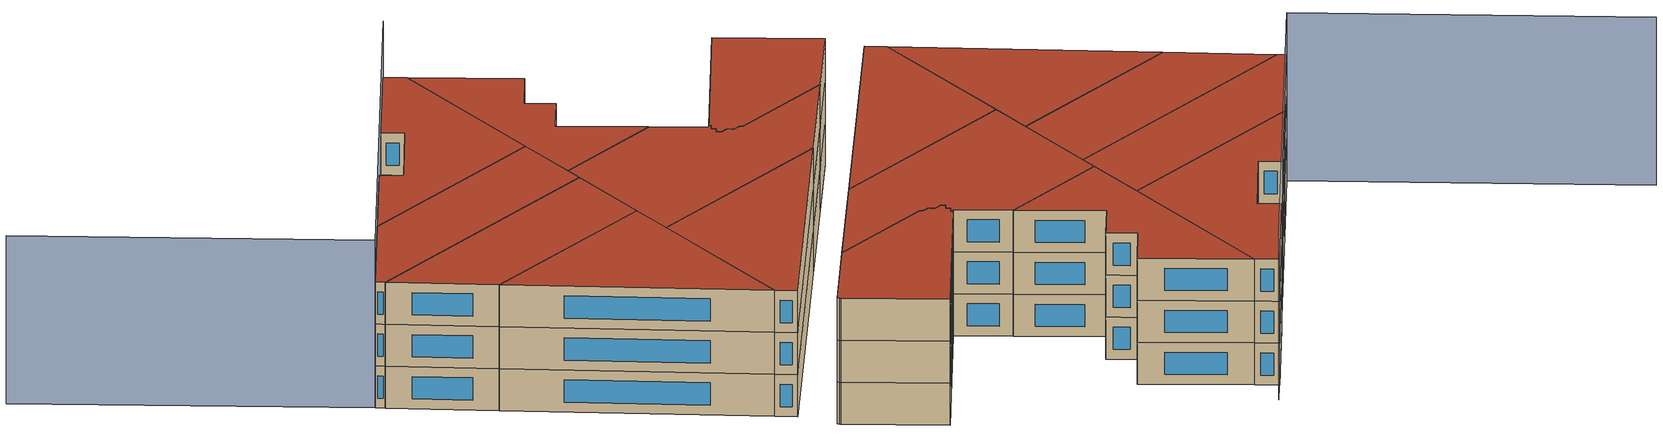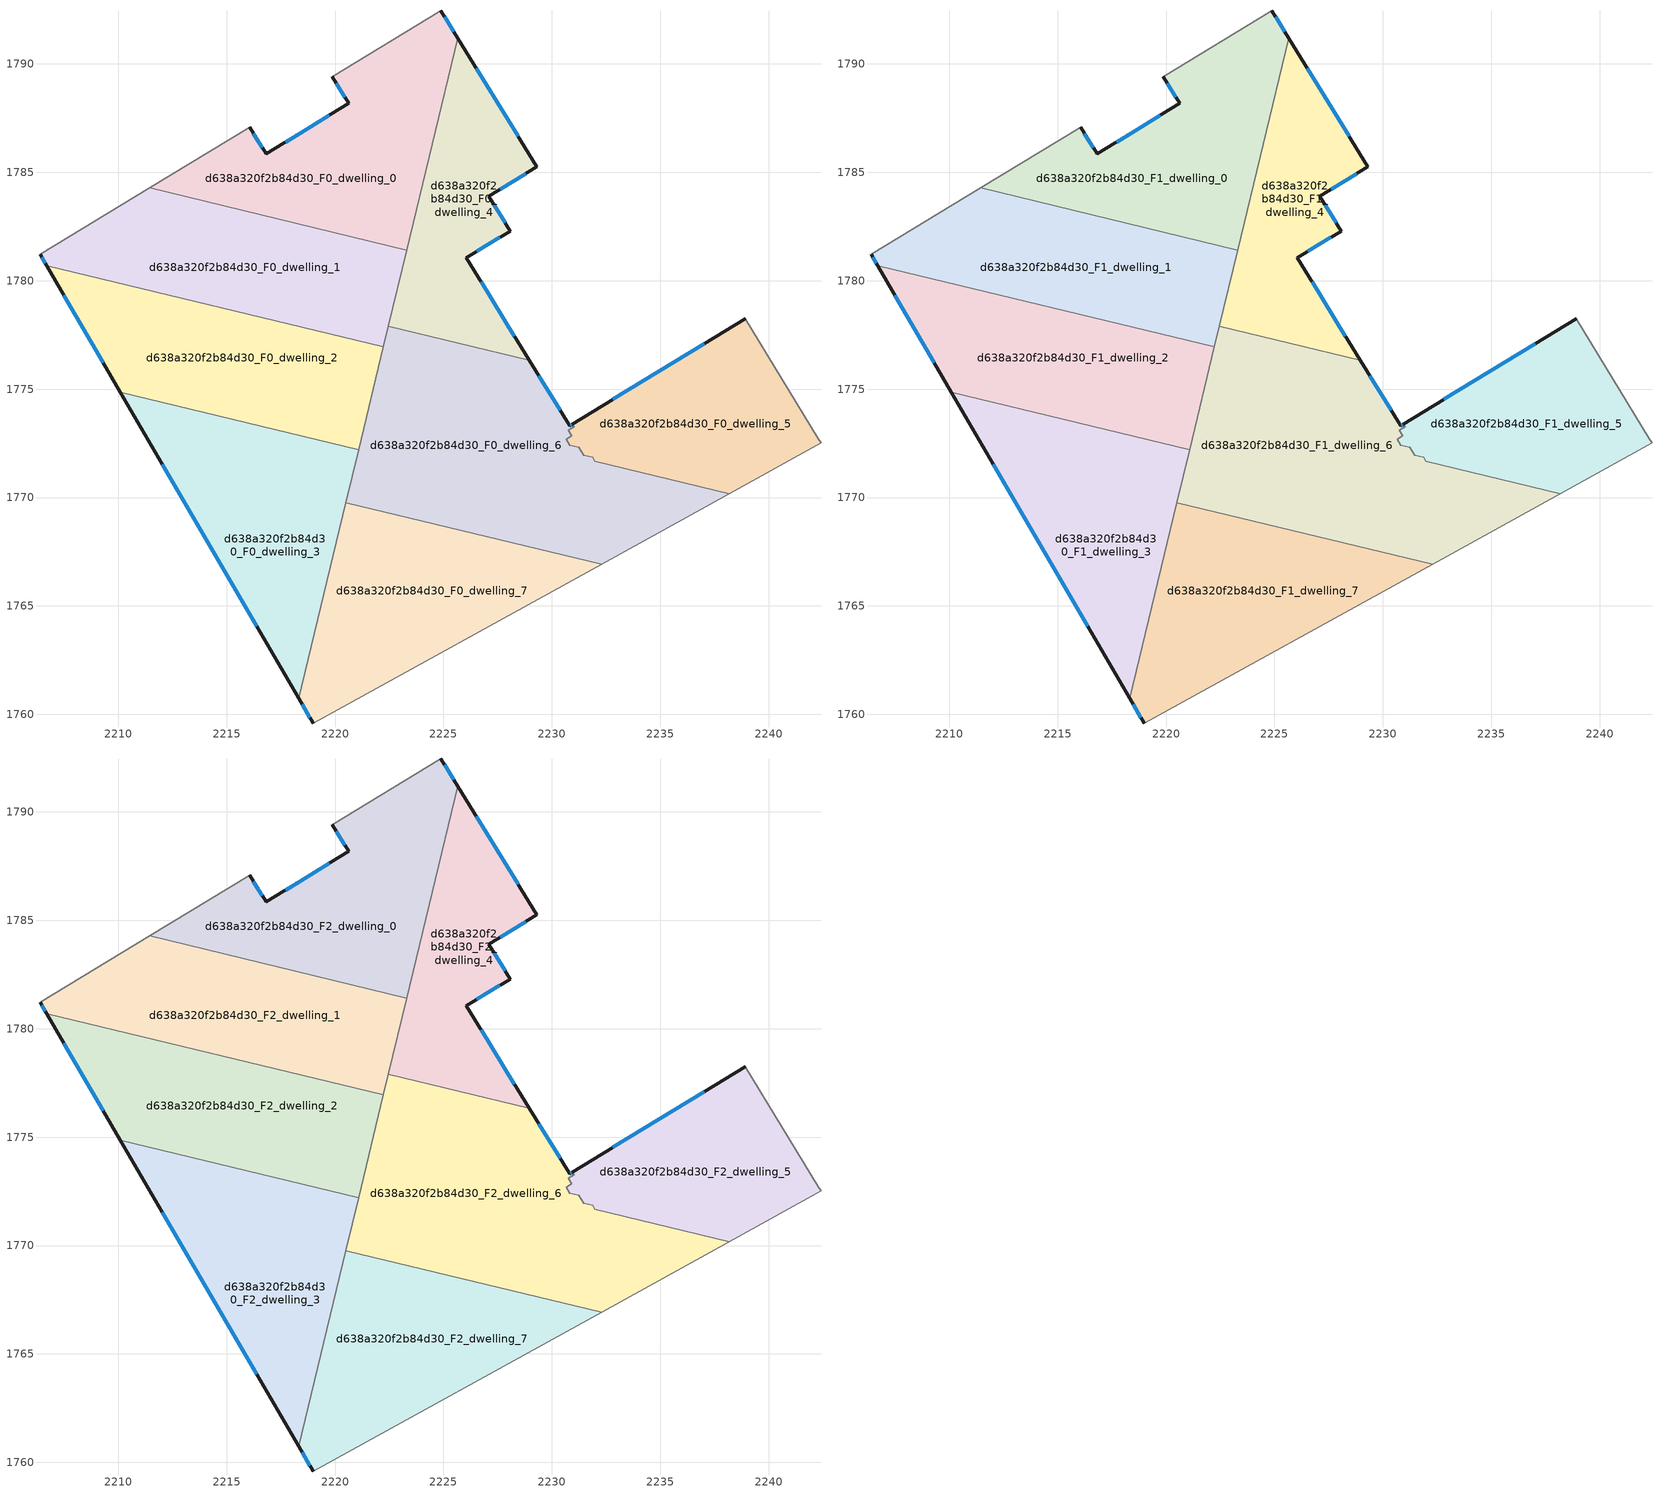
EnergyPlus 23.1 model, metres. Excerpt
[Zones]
d638a320f2b84d30_F0_dwelling_0
 floor ground (EU_floor_Construction): 2224.88,1792.47 2225.66,1791.2 2223.3,1781.42 2211.44,1784.28 2216.06,1787.08 2216.82,1785.85 2220.63,1788.18 2219.87,1789.41 z0
 wall outside (EU_wall_Construction): 2225.66,1791.2 2224.88,1792.47 / 2219.87,1789.41 2220.63,1788.18 2216.82,1785.85 2216.06,1787.08 z0:3
 wall adiabatic (EU_wall_Construction): 2224.88,1792.47 2219.87,1789.41 / 2216.06,1787.08 2211.44,1784.28 z0:3
 wall to d638a320f2b84d30_F0_dwelling_1 (EU_wall_Construction): 2211.44,1784.28 2223.3,1781.42 z0:3
 wall to d638a320f2b84d30_F0_dwelling_4 (EU_wall_Construction): 2223.3,1781.42 2225.66,1791.2 z0:3
 window (EU_Window_Construction): 2225.48,1791.5 2225.07,1792.17 / 2216.64,1786.14 2216.23,1786.79 / 2219.74,1787.63 2217.71,1786.4 / 2220.05,1789.12 2220.46,1788.47 z0.7:2.3
d638a320f2b84d30_F0_dwelling_1
 floor ground (EU_floor_Construction): 2223.3,1781.42 2222.23,1776.95 2206.69,1780.7 2206.39,1781.22 2211.44,1784.28 z0
 wall outside (EU_wall_Construction): 2206.39,1781.22 2206.69,1780.7 z0:3
 wall adiabatic (EU_wall_Construction): 2211.44,1784.28 2206.39,1781.22 z0:3
 wall to d638a320f2b84d30_F0_dwelling_2 (EU_wall_Construction): 2206.69,1780.7 2222.23,1776.95 z0:3
 wall to d638a320f2b84d30_F0_dwelling_6 (EU_wall_Construction): 2222.23,1776.95 2222.46,1777.91 z0:3
 wall to d638a320f2b84d30_F0_dwelling_4 (EU_wall_Construction): 2222.46,1777.91 2223.3,1781.42 z0:3
 window (EU_Window_Construction): 2206.46,1781.09 2206.62,1780.82 z0.7:2.3
d638a320f2b84d30_F0_dwelling_2
 floor ground (EU_floor_Construction): 2222.23,1776.95 2221.08,1772.2 2210.09,1774.85 2206.69,1780.7 z0
 wall outside (EU_wall_Construction): 2206.69,1780.7 2210.09,1774.85 z0:3
 wall to d638a320f2b84d30_F0_dwelling_3 (EU_wall_Construction): 2210.09,1774.85 2221.08,1772.2 z0:3
 wall to d638a320f2b84d30_F0_dwelling_6 (EU_wall_Construction): 2221.08,1772.2 2222.23,1776.95 z0:3
 window (EU_Window_Construction): 2207.49,1779.32 2209.3,1776.23 z0.7:2.3
d638a320f2b84d30_F0_dwelling_3
 floor ground (EU_floor_Construction): 2221.08,1772.2 2218.32,1760.75 2210.09,1774.85 z0
 wall outside (EU_wall_Construction): 2210.09,1774.85 2218.32,1760.75 z0:3
 wall to d638a320f2b84d30_F0_dwelling_7 (EU_wall_Construction): 2218.32,1760.75 2220.49,1769.77 z0:3
 wall to d638a320f2b84d30_F0_dwelling_6 (EU_wall_Construction): 2220.49,1769.77 2221.08,1772.2 z0:3
 window (EU_Window_Construction): 2212.03,1771.54 2216.39,1764.06 z0.7:2.3
d638a320f2b84d30_F0_dwelling_4
 floor ground (EU_floor_Construction): 2225.66,1791.2 2229.31,1785.26 2227.08,1783.91 2228.08,1782.29 2226.06,1781.06 2228.96,1776.34 2222.46,1777.91 z0
 wall outside (EU_wall_Construction): 2228.96,1776.34 2226.06,1781.06 2228.08,1782.29 2227.08,1783.91 2229.31,1785.26 2225.66,1791.2 z0:3
 wall to d638a320f2b84d30_F0_dwelling_6 (EU_wall_Construction): 2222.46,1777.91 2228.96,1776.34 z0:3
 window (EU_Window_Construction): 2228.28,1777.45 2226.74,1779.95 / 2228.45,1786.66 2226.52,1789.81 / 2227.61,1784.22 2228.79,1784.95 / 2227.84,1782.67 2227.32,1783.53 / 2226.53,1781.35 2227.6,1782 z0.7:2.3
d638a320f2b84d30_F0_dwelling_5
 floor ground (EU_floor_Construction): 2238.91,1778.24 2242.29,1772.71 2242.34,1772.65 2242.41,1772.52 2238.19,1770.18 2231.99,1771.68 2231.88,1771.86 2231.47,1771.96 2231.24,1772.32 2230.83,1772.42 2230.67,1772.69 2230.92,1772.84 2230.77,1773.1 2231.02,1773.26 2230.94,1773.38 z0
 wall outside (EU_wall_Construction): 2238.91,1778.24 2230.94,1773.38 z0:3
 wall adiabatic (EU_wall_Construction): 2238.19,1770.18 2242.41,1772.52 2242.34,1772.65 2242.29,1772.71 2238.91,1778.24 z0:3
 wall to d638a320f2b84d30_F0_dwelling_6 (EU_wall_Construction): 2230.94,1773.38 2231.02,1773.26 2230.77,1773.1 2230.92,1772.84 2230.67,1772.69 2230.83,1772.42 2231.24,1772.32 2231.46,1771.96 2231.88,1771.86 2231.99,1771.68 2238.19,1770.18 z0:3
 window (EU_Window_Construction): 2237.04,1777.1 2232.81,1774.53 z0.7:2.3
d638a320f2b84d30_F0_dwelling_6
 floor ground (EU_floor_Construction): 2238.19,1770.18 2232.29,1766.92 2220.49,1769.77 2222.46,1777.91 2228.96,1776.34 2230.82,1773.31 2230.94,1773.38 2231.02,1773.26 2230.77,1773.1 2230.92,1772.84 2230.67,1772.69 2230.83,1772.42 2231.24,1772.32 2231.47,1771.96 2231.88,1771.86 2231.99,1771.68 z0
 wall outside (EU_wall_Construction): 2230.94,1773.38 2230.82,1773.31 2228.96,1776.34 z0:3
 wall adiabatic (EU_wall_Construction): 2232.29,1766.92 2238.19,1770.18 z0:3
 wall to d638a320f2b84d30_F0_dwelling_7 (EU_wall_Construction): 2220.49,1769.77 2232.29,1766.92 z0:3
 window (EU_Window_Construction): 2230.38,1774.02 2229.39,1775.63 / 2230.91,1773.37 2230.85,1773.32 z0.7:2.3
d638a320f2b84d30_F0_dwelling_7
 floor ground (EU_floor_Construction): 2232.29,1766.92 2219,1759.58 2218.32,1760.75 2220.49,1769.77 z0
 wall outside (EU_wall_Construction): 2218.32,1760.75 2219,1759.58 z0:3
 wall adiabatic (EU_wall_Construction): 2219,1759.58 2232.29,1766.92 z0:3
 window (EU_Window_Construction): 2218.48,1760.47 2218.84,1759.85 z0.7:2.3
d638a320f2b84d30_F1_dwelling_0
 floor to d638a320f2b84d30_F0_dwelling_0 (EU_floor_Construction): 2224.88,1792.47 2225.66,1791.2 2223.3,1781.42 2211.44,1784.28 2216.06,1787.08 2216.82,1785.85 2220.63,1788.18 2219.87,1789.41 z3
 wall outside (EU_wall_Construction): 2225.66,1791.2 2224.88,1792.47 / 2219.87,1789.41 2220.63,1788.18 2216.82,1785.85 2216.06,1787.08 z3:6
 wall adiabatic (EU_wall_Construction): 2224.88,1792.47 2219.87,1789.41 / 2216.06,1787.08 2211.44,1784.28 z3:6
 wall to d638a320f2b84d30_F1_dwelling_1 (EU_wall_Construction): 2211.44,1784.28 2223.3,1781.42 z3:6
 wall to d638a320f2b84d30_F1_dwelling_4 (EU_wall_Construction): 2223.3,1781.42 2225.66,1791.2 z3:6
 window (EU_Window_Construction): 2225.48,1791.5 2225.07,1792.17 / 2216.64,1786.14 2216.23,1786.79 / 2219.74,1787.63 2217.71,1786.4 / 2220.05,1789.12 2220.46,1788.47 z3.7:5.3
d638a320f2b84d30_F1_dwelling_1
 floor to d638a320f2b84d30_F0_dwelling_1 (EU_floor_Construction): 2223.3,1781.42 2222.23,1776.95 2206.69,1780.7 2206.39,1781.22 2211.44,1784.28 z3
 wall outside (EU_wall_Construction): 2206.39,1781.22 2206.69,1780.7 z3:6
 wall adiabatic (EU_wall_Construction): 2211.44,1784.28 2206.39,1781.22 z3:6
 wall to d638a320f2b84d30_F1_dwelling_2 (EU_wall_Construction): 2206.69,1780.7 2222.23,1776.95 z3:6
 wall to d638a320f2b84d30_F1_dwelling_6 (EU_wall_Construction): 2222.23,1776.95 2222.46,1777.91 z3:6
 wall to d638a320f2b84d30_F1_dwelling_4 (EU_wall_Construction): 2222.46,1777.91 2223.3,1781.42 z3:6
 window (EU_Window_Construction): 2206.46,1781.09 2206.62,1780.82 z3.7:5.3
d638a320f2b84d30_F1_dwelling_2
 floor to d638a320f2b84d30_F0_dwelling_2 (EU_floor_Construction): 2222.23,1776.95 2221.08,1772.2 2210.09,1774.85 2206.69,1780.7 z3
 wall outside (EU_wall_Construction): 2206.69,1780.7 2210.09,1774.85 z3:6
 wall to d638a320f2b84d30_F1_dwelling_3 (EU_wall_Construction): 2210.09,1774.85 2221.08,1772.2 z3:6
 wall to d638a320f2b84d30_F1_dwelling_6 (EU_wall_Construction): 2221.08,1772.2 2222.23,1776.95 z3:6
 window (EU_Window_Construction): 2207.49,1779.32 2209.3,1776.23 z3.7:5.3
d638a320f2b84d30_F1_dwelling_3
 floor to d638a320f2b84d30_F0_dwelling_3 (EU_floor_Construction): 2221.08,1772.2 2218.32,1760.75 2210.09,1774.85 z3
 wall outside (EU_wall_Construction): 2210.09,1774.85 2218.32,1760.75 z3:6
 wall to d638a320f2b84d30_F1_dwelling_7 (EU_wall_Construction): 2218.32,1760.75 2220.49,1769.77 z3:6
 wall to d638a320f2b84d30_F1_dwelling_6 (EU_wall_Construction): 2220.49,1769.77 2221.08,1772.2 z3:6
 window (EU_Window_Construction): 2212.03,1771.54 2216.39,1764.06 z3.7:5.3
d638a320f2b84d30_F1_dwelling_4
 floor to d638a320f2b84d30_F0_dwelling_4 (EU_floor_Construction): 2225.66,1791.2 2229.31,1785.26 2227.08,1783.91 2228.08,1782.29 2226.06,1781.06 2228.96,1776.34 2222.46,1777.91 z3
 wall outside (EU_wall_Construction): 2228.96,1776.34 2226.06,1781.06 2228.08,1782.29 2227.08,1783.91 2229.31,1785.26 2225.66,1791.2 z3:6
 wall to d638a320f2b84d30_F1_dwelling_6 (EU_wall_Construction): 2222.46,1777.91 2228.96,1776.34 z3:6
 window (EU_Window_Construction): 2228.28,1777.45 2226.74,1779.95 / 2228.45,1786.66 2226.52,1789.81 / 2227.61,1784.22 2228.79,1784.95 / 2227.84,1782.67 2227.32,1783.53 / 2226.53,1781.35 2227.6,1782 z3.7:5.3
d638a320f2b84d30_F1_dwelling_5
 floor to d638a320f2b84d30_F0_dwelling_5 (EU_floor_Construction): 2238.91,1778.24 2242.29,1772.71 2242.34,1772.65 2242.41,1772.52 2238.19,1770.18 2231.99,1771.68 2231.88,1771.86 2231.46,1771.96 2231.24,1772.32 2230.83,1772.42 2230.67,1772.69 2230.92,1772.84 2230.77,1773.1 2231.02,1773.26 2230.94,1773.38 z3
 wall outside (EU_wall_Construction): 2238.91,1778.24 2230.94,1773.38 z3:6
 wall adiabatic (EU_wall_Construction): 2238.19,1770.18 2242.41,1772.52 2242.34,1772.65 2242.29,1772.71 2238.91,1778.24 z3:6
 wall to d638a320f2b84d30_F1_dwelling_6 (EU_wall_Construction): 2230.94,1773.38 2231.02,1773.26 2230.77,1773.1 2230.92,1772.84 2230.67,1772.69 2230.83,1772.42 2231.24,1772.32 2231.46,1771.96 2231.88,1771.86 2231.99,1771.68 2238.19,1770.18 z3:6
 window (EU_Window_Construction): 2237.04,1777.1 2232.81,1774.53 z3.7:5.3
d638a320f2b84d30_F1_dwelling_6
 floor to d638a320f2b84d30_F0_dwelling_6 (EU_floor_Construction): 2238.19,1770.18 2232.29,1766.92 2220.49,1769.77 2222.46,1777.91 2228.96,1776.34 2230.81,1773.31 2230.94,1773.38 2231.02,1773.26 2230.77,1773.1 2230.92,1772.84 2230.67,1772.69 2230.83,1772.42 2231.24,1772.32 2231.46,1771.96 2231.88,1771.86 2231.99,1771.68 z3
 wall outside (EU_wall_Construction): 2230.94,1773.38 2230.82,1773.31 2228.96,1776.34 z3:6
 wall adiabatic (EU_wall_Construction): 2232.29,1766.92 2238.19,1770.18 z3:6
 wall to d638a320f2b84d30_F1_dwelling_7 (EU_wall_Construction): 2220.49,1769.77 2232.29,1766.92 z3:6
 window (EU_Window_Construction): 2230.38,1774.02 2229.39,1775.63 / 2230.91,1773.37 2230.85,1773.32 z3.7:5.3
d638a320f2b84d30_F1_dwelling_7
 floor to d638a320f2b84d30_F0_dwelling_7 (EU_floor_Construction): 2232.29,1766.92 2219,1759.58 2218.32,1760.75 2220.49,1769.77 z3
 wall outside (EU_wall_Construction): 2218.32,1760.75 2219,1759.58 z3:6
 wall adiabatic (EU_wall_Construction): 2219,1759.58 2232.29,1766.92 z3:6
 window (EU_Window_Construction): 2218.48,1760.47 2218.84,1759.85 z3.7:5.3
d638a320f2b84d30_F2_dwelling_0
 floor to d638a320f2b84d30_F1_dwelling_0 (EU_floor_Construction): 2224.88,1792.47 2225.66,1791.2 2223.3,1781.42 2211.44,1784.28 2216.06,1787.08 2216.82,1785.85 2220.63,1788.18 2219.87,1789.41 z6
 wall outside (EU_wall_Construction): 2225.66,1791.2 2224.88,1792.47 / 2219.87,1789.41 2220.63,1788.18 2216.82,1785.85 2216.06,1787.08 z6:9
 wall adiabatic (EU_wall_Construction): 2224.88,1792.47 2219.87,1789.41 / 2216.06,1787.08 2211.44,1784.28 z6:9
 wall to d638a320f2b84d30_F2_dwelling_1 (EU_wall_Construction): 2211.44,1784.28 2223.3,1781.42 z6:9
 wall to d638a320f2b84d30_F2_dwelling_4 (EU_wall_Construction): 2223.3,1781.42 2225.66,1791.2 z6:9
 window (EU_Window_Construction): 2225.48,1791.5 2225.07,1792.17 / 2216.64,1786.14 2216.23,1786.79 / 2219.74,1787.63 2217.71,1786.4 / 2220.05,1789.12 2220.46,1788.47 z6.7:8.3
 roof outside (EU_roof_Construction): 2223.3,1781.42 2225.66,1791.2 2224.88,1792.47 2219.87,1789.41 2220.63,1788.18 2216.82,1785.85 2216.06,1787.08 2211.44,1784.28 z9
d638a320f2b84d30_F2_dwelling_1
 floor to d638a320f2b84d30_F1_dwelling_1 (EU_floor_Construction): 2223.3,1781.42 2222.23,1776.95 2206.69,1780.7 2206.39,1781.22 2211.44,1784.28 z6
 wall outside (EU_wall_Construction): 2206.39,1781.22 2206.69,1780.7 z6:9
 wall adiabatic (EU_wall_Construction): 2211.44,1784.28 2206.39,1781.22 z6:9
 wall to d638a320f2b84d30_F2_dwelling_2 (EU_wall_Construction): 2206.69,1780.7 2222.23,1776.95 z6:9
 wall to d638a320f2b84d30_F2_dwelling_6 (EU_wall_Construction): 2222.23,1776.95 2222.46,1777.91 z6:9
 wall to d638a320f2b84d30_F2_dwelling_4 (EU_wall_Construction): 2222.46,1777.91 2223.3,1781.42 z6:9
 window (EU_Window_Construction): 2206.46,1781.09 2206.62,1780.82 z6.7:8.3
 roof outside (EU_roof_Construction): 2222.23,1776.95 2223.3,1781.42 2211.44,1784.28 2206.39,1781.22 2206.69,1780.7 z9
d638a320f2b84d30_F2_dwelling_2
 floor to d638a320f2b84d30_F1_dwelling_2 (EU_floor_Construction): 2222.23,1776.95 2221.08,1772.2 2210.09,1774.85 2206.69,1780.7 z6
 wall outside (EU_wall_Construction): 2206.69,1780.7 2210.09,1774.85 z6:9
 wall to d638a320f2b84d30_F2_dwelling_3 (EU_wall_Construction): 2210.09,1774.85 2221.08,1772.2 z6:9
 wall to d638a320f2b84d30_F2_dwelling_6 (EU_wall_Construction): 2221.08,1772.2 2222.23,1776.95 z6:9
 window (EU_Window_Construction): 2207.49,1779.32 2209.3,1776.23 z6.7:8.3
 roof outside (EU_roof_Construction): 2221.08,1772.2 2222.23,1776.95 2206.69,1780.7 2210.09,1774.85 z9
d638a320f2b84d30_F2_dwelling_3
 floor to d638a320f2b84d30_F1_dwelling_3 (EU_floor_Construction): 2221.08,1772.2 2218.32,1760.75 2210.09,1774.85 z6
 wall outside (EU_wall_Construction): 2210.09,1774.85 2218.32,1760.75 z6:9
 wall to d638a320f2b84d30_F2_dwelling_7 (EU_wall_Construction): 2218.32,1760.75 2220.49,1769.77 z6:9
 wall to d638a320f2b84d30_F2_dwelling_6 (EU_wall_Construction): 2220.49,1769.77 2221.08,1772.2 z6:9
 window (EU_Window_Construction): 2212.03,1771.54 2216.39,1764.06 z6.7:8.3
 roof outside (EU_roof_Construction): 2218.32,1760.75 2221.08,1772.2 2210.09,1774.85 z9
d638a320f2b84d30_F2_dwelling_4
 floor to d638a320f2b84d30_F1_dwelling_4 (EU_floor_Construction): 2225.66,1791.2 2229.31,1785.26 2227.08,1783.91 2228.08,1782.29 2226.06,1781.06 2228.96,1776.34 2222.46,1777.91 z6
 wall outside (EU_wall_Construction): 2228.96,1776.34 2226.06,1781.06 2228.08,1782.29 2227.08,1783.91 2229.31,1785.26 2225.66,1791.2 z6:9
 wall to d638a320f2b84d30_F2_dwelling_6 (EU_wall_Construction): 2222.46,1777.91 2228.96,1776.34 z6:9
 window (EU_Window_Construction): 2228.28,1777.45 2226.74,1779.95 / 2228.45,1786.66 2226.52,1789.81 / 2227.61,1784.22 2228.79,1784.95 / 2227.84,1782.67 2227.32,1783.53 / 2226.53,1781.35 2227.6,1782 z6.7:8.3
 roof outside (EU_roof_Construction): 2228.96,1776.34 2226.06,1781.06 2228.08,1782.29 2227.08,1783.91 2229.31,1785.26 2225.66,1791.2 2222.46,1777.91 z9
d638a320f2b84d30_F2_dwelling_5
 floor to d638a320f2b84d30_F1_dwelling_5 (EU_floor_Construction): 2238.91,1778.24 2242.29,1772.71 2242.34,1772.65 2242.41,1772.52 2238.19,1770.18 2231.99,1771.68 2231.88,1771.86 2231.46,1771.96 2231.24,1772.32 2230.83,1772.42 2230.67,1772.69 2230.92,1772.84 2230.77,1773.1 2231.02,1773.26 2230.94,1773.38 z6
 wall outside (EU_wall_Construction): 2238.91,1778.24 2230.94,1773.38 z6:9
 wall adiabatic (EU_wall_Construction): 2238.19,1770.18 2242.41,1772.52 2242.34,1772.65 2242.29,1772.71 2238.91,1778.24 z6:9
 wall to d638a320f2b84d30_F2_dwelling_6 (EU_wall_Construction): 2230.94,1773.38 2231.02,1773.26 2230.77,1773.1 2230.92,1772.84 2230.67,1772.69 2230.83,1772.42 2231.24,1772.32 2231.46,1771.96 2231.88,1771.86 2231.99,1771.68 2238.19,1770.18 z6:9
 window (EU_Window_Construction): 2237.04,1777.1 2232.81,1774.53 z6.7:8.3
 roof outside (EU_roof_Construction): 2242.41,1772.52 2242.34,1772.65 2242.29,1772.71 2238.91,1778.24 2230.94,1773.38 2231.02,1773.26 2230.77,1773.1 2230.92,1772.84 2230.67,1772.69 2230.83,1772.42 2231.24,1772.32 2231.47,1771.96 2231.88,1771.86 2231.99,1771.68 2238.19,1770.18 z9
d638a320f2b84d30_F2_dwelling_6
 floor to d638a320f2b84d30_F1_dwelling_6 (EU_floor_Construction): 2238.19,1770.18 2232.29,1766.92 2220.49,1769.77 2222.46,1777.91 2228.96,1776.34 2230.81,1773.31 2230.94,1773.38 2231.02,1773.26 2230.77,1773.1 2230.92,1772.84 2230.67,1772.69 2230.83,1772.42 2231.24,1772.32 2231.46,1771.96 2231.88,1771.86 2231.99,1771.68 z6
 wall outside (EU_wall_Construction): 2230.94,1773.38 2230.82,1773.31 2228.96,1776.34 z6:9
 wall adiabatic (EU_wall_Construction): 2232.29,1766.92 2238.19,1770.18 z6:9
 wall to d638a320f2b84d30_F2_dwelling_7 (EU_wall_Construction): 2220.49,1769.77 2232.29,1766.92 z6:9
 window (EU_Window_Construction): 2230.38,1774.02 2229.39,1775.63 / 2230.91,1773.37 2230.85,1773.32 z6.7:8.3
 roof outside (EU_roof_Construction): 2238.19,1770.18 2231.99,1771.68 2231.88,1771.86 2231.47,1771.96 2231.24,1772.32 2230.83,1772.42 2230.67,1772.69 2230.92,1772.84 2230.77,1773.1 2231.02,1773.26 2230.94,1773.38 2230.82,1773.31 2228.96,1776.34 2222.46,1777.91 2220.49,1769.77 2232.29,1766.92 z9
d638a320f2b84d30_F2_dwelling_7
 floor to d638a320f2b84d30_F1_dwelling_7 (EU_floor_Construction): 2232.29,1766.92 2219,1759.58 2218.32,1760.75 2220.49,1769.77 z6
 wall outside (EU_wall_Construction): 2218.32,1760.75 2219,1759.58 z6:9
 wall adiabatic (EU_wall_Construction): 2219,1759.58 2232.29,1766.92 z6:9
 window (EU_Window_Construction): 2218.48,1760.47 2218.84,1759.85 z6.7:8.3
 roof outside (EU_roof_Construction): 2232.29,1766.92 2220.49,1769.77 2218.32,1760.75 2219,1759.58 z9
shading: 2226.23,1793.25 2206.39,1781.22 / 2206.39,1781.22 2195.04,1799.93 z0:12
[Building]
EU S2 Campaign: North Axis=0; Terrain=City; Solar Distribution=FullExterior
[Site:Location]
Budapest.Ferenc.Liszt.Intl.AP: Latitude=47.437; Longitude=19.256; Time Zone=1; Elevation=185
[SizingPeriod:WeatherFileDays]
AnnualSizingPeriod: Begin Month=1; Begin Day of Month=1; End Month=12; End Day of Month=31; Day of Week for Start Day=Monday; Use Weather File Daylight Saving Period=No; Use Weather File Rain and Snow Indicators=No
[MATERIAL]
EU_InternalMass_Material: Roughness=MediumRough; Thickness=0.1; Conductivity=1; Density=1800; Specific Heat=900; Thermal Absorptance=0.9; Solar Absorptance=0.7; Visible Absorptance=0.7
[MATERIAL:NOMASS] Roughness=MediumRough; Thermal Absorptance=0.9; Solar Absorptance=0.7; Visible Absorptance=0.7
Name | Thermal Resistance
EU_wall_NoMass | 0.832559
EU_roof_NoMass | 1.39638
EU_floor_NoMass | 0.872794
[WINDOWMATERIAL:SIMPLEGLAZINGSYSTEM]
EU_Window_SimpleGlazing: UFactor=2.79869; Solar Heat Gain Coefficient=0.75; Visible Transmittance=0.75
[CONSTRUCTION]
EU_wall_Construction: EU_wall_NoMass
EU_roof_Construction: EU_roof_NoMass
EU_floor_Construction: EU_floor_NoMass
EU_Window_Construction: EU_Window_SimpleGlazing
EU_InternalMass_Construction: EU_InternalMass_Material
[ZONE] Type=1; Multiplier=1; Ceiling Height=autocalculate; Floor Area=autocalculate; Part of Total Floor Area=Yes
Name | Volume
d638a320f2b84d30_F0_dwelling_0; d638a320f2b84d30_F0_dwelling_1; d638a320f2b84d30_F1_dwelling_1; d638a320f2b84d30_F2_dwelling_1 | 199.774
d638a320f2b84d30_F1_dwelling_0; d638a320f2b84d30_F2_dwelling_0 | 199.775
d638a320f2b84d30_F0_dwelling_2; d638a320f2b84d30_F1_dwelling_7; d638a320f2b84d30_F2_dwelling_7 | 199.77
d638a320f2b84d30_F1_dwelling_2; d638a320f2b84d30_F2_dwelling_2; d638a320f2b84d30_F0_dwelling_7 | 199.769
d638a320f2b84d30_F0_dwelling_3; d638a320f2b84d30_F1_dwelling_3; d638a320f2b84d30_F2_dwelling_3 | 199.787
d638a320f2b84d30_F0_dwelling_4; d638a320f2b84d30_F1_dwelling_4; d638a320f2b84d30_F2_dwelling_4 | 147.1
d638a320f2b84d30_F0_dwelling_5 | 154.893
d638a320f2b84d30_F1_dwelling_5; d638a320f2b84d30_F2_dwelling_5 | 154.894
d638a320f2b84d30_F0_dwelling_6; d638a320f2b84d30_F1_dwelling_6; d638a320f2b84d30_F2_dwelling_6 | 297.315
[INTERNALMASS] Construction=EU_InternalMass_Construction
Name | Zone or ZoneList | Surface Area
d638a320f2b84d30_F0_dwelling_0_EU_InternalMass | d638a320f2b84d30_F0_dwelling_0 | 66.5912
d638a320f2b84d30_F0_dwelling_1_EU_InternalMass | d638a320f2b84d30_F0_dwelling_1 | 66.5912
d638a320f2b84d30_F0_dwelling_2_EU_InternalMass | d638a320f2b84d30_F0_dwelling_2 | 66.5899
d638a320f2b84d30_F0_dwelling_3_EU_InternalMass | d638a320f2b84d30_F0_dwelling_3 | 66.5956
d638a320f2b84d30_F0_dwelling_4_EU_InternalMass | d638a320f2b84d30_F0_dwelling_4 | 49.0334
d638a320f2b84d30_F0_dwelling_5_EU_InternalMass | d638a320f2b84d30_F0_dwelling_5 | 51.6303
d638a320f2b84d30_F0_dwelling_6_EU_InternalMass | d638a320f2b84d30_F0_dwelling_6 | 99.1055
d638a320f2b84d30_F0_dwelling_7_EU_InternalMass | d638a320f2b84d30_F0_dwelling_7 | 66.5898
d638a320f2b84d30_F1_dwelling_0_EU_InternalMass | d638a320f2b84d30_F1_dwelling_0 | 66.5912
d638a320f2b84d30_F1_dwelling_1_EU_InternalMass | d638a320f2b84d30_F1_dwelling_1 | 66.5912
d638a320f2b84d30_F1_dwelling_2_EU_InternalMass | d638a320f2b84d30_F1_dwelling_2 | 66.5899
d638a320f2b84d30_F1_dwelling_3_EU_InternalMass | d638a320f2b84d30_F1_dwelling_3 | 66.5956
d638a320f2b84d30_F1_dwelling_4_EU_InternalMass | d638a320f2b84d30_F1_dwelling_4 | 49.0334
d638a320f2b84d30_F1_dwelling_5_EU_InternalMass | d638a320f2b84d30_F1_dwelling_5 | 51.6303
d638a320f2b84d30_F1_dwelling_6_EU_InternalMass | d638a320f2b84d30_F1_dwelling_6 | 99.1055
d638a320f2b84d30_F1_dwelling_7_EU_InternalMass | d638a320f2b84d30_F1_dwelling_7 | 66.5898
d638a320f2b84d30_F2_dwelling_0_EU_InternalMass | d638a320f2b84d30_F2_dwelling_0 | 66.5912
d638a320f2b84d30_F2_dwelling_1_EU_InternalMass | d638a320f2b84d30_F2_dwelling_1 | 66.5912
d638a320f2b84d30_F2_dwelling_2_EU_InternalMass | d638a320f2b84d30_F2_dwelling_2 | 66.5899
d638a320f2b84d30_F2_dwelling_3_EU_InternalMass | d638a320f2b84d30_F2_dwelling_3 | 66.5956
d638a320f2b84d30_F2_dwelling_4_EU_InternalMass | d638a320f2b84d30_F2_dwelling_4 | 49.0334
d638a320f2b84d30_F2_dwelling_5_EU_InternalMass | d638a320f2b84d30_F2_dwelling_5 | 51.6303
d638a320f2b84d30_F2_dwelling_6_EU_InternalMass | d638a320f2b84d30_F2_dwelling_6 | 99.1055
d638a320f2b84d30_F2_dwelling_7_EU_InternalMass | d638a320f2b84d30_F2_dwelling_7 | 66.5898
[OTHEREQUIPMENT] Fuel Type=Electricity; Design Level Calculation Method=Watts/Area; Power per Zone Floor Area=1; Fraction Latent=0; Fraction Radiant=0; Fraction Lost=0; Carbon Dioxide Generation Rate=0; EndUse Subcategory=EU_Step8_InternalGains
Name | Zone or ZoneList or Space or SpaceList | Schedule
EU_Step8_InternalGain_d638a320f2b84d30_F0_dwelling_0_f000 | d638a320f2b84d30_F0_dwelling_0 | EU_Step8_GainSchedule_d638a320f2b84d30_F0_dwelling_0_f000
EU_Step8_InternalGain_d638a320f2b84d30_F0_dwelling_1_f000 | d638a320f2b84d30_F0_dwelling_1 | EU_Step8_GainSchedule_d638a320f2b84d30_F0_dwelling_1_f000
EU_Step8_InternalGain_d638a320f2b84d30_F0_dwelling_2_f000 | d638a320f2b84d30_F0_dwelling_2 | EU_Step8_GainSchedule_d638a320f2b84d30_F0_dwelling_2_f000
EU_Step8_InternalGain_d638a320f2b84d30_F0_dwelling_3_f000 | d638a320f2b84d30_F0_dwelling_3 | EU_Step8_GainSchedule_d638a320f2b84d30_F0_dwelling_3_f000
EU_Step8_InternalGain_d638a320f2b84d30_F0_dwelling_4_f000 | d638a320f2b84d30_F0_dwelling_4 | EU_Step8_GainSchedule_d638a320f2b84d30_F0_dwelling_4_f000
EU_Step8_InternalGain_d638a320f2b84d30_F0_dwelling_5_f000 | d638a320f2b84d30_F0_dwelling_5 | EU_Step8_GainSchedule_d638a320f2b84d30_F0_dwelling_5_f000
EU_Step8_InternalGain_d638a320f2b84d30_F0_dwelling_6_f000 | d638a320f2b84d30_F0_dwelling_6 | EU_Step8_GainSchedule_d638a320f2b84d30_F0_dwelling_6_f000
EU_Step8_InternalGain_d638a320f2b84d30_F0_dwelling_7_f000 | d638a320f2b84d30_F0_dwelling_7 | EU_Step8_GainSchedule_d638a320f2b84d30_F0_dwelling_7_f000
EU_Step8_InternalGain_d638a320f2b84d30_F1_dwelling_0_f000 | d638a320f2b84d30_F1_dwelling_0 | EU_Step8_GainSchedule_d638a320f2b84d30_F1_dwelling_0_f000
EU_Step8_InternalGain_d638a320f2b84d30_F1_dwelling_1_f000 | d638a320f2b84d30_F1_dwelling_1 | EU_Step8_GainSchedule_d638a320f2b84d30_F1_dwelling_1_f000
EU_Step8_InternalGain_d638a320f2b84d30_F1_dwelling_2_f000 | d638a320f2b84d30_F1_dwelling_2 | EU_Step8_GainSchedule_d638a320f2b84d30_F1_dwelling_2_f000
EU_Step8_InternalGain_d638a320f2b84d30_F1_dwelling_3_f000 | d638a320f2b84d30_F1_dwelling_3 | EU_Step8_GainSchedule_d638a320f2b84d30_F1_dwelling_3_f000
EU_Step8_InternalGain_d638a320f2b84d30_F1_dwelling_4_f000 | d638a320f2b84d30_F1_dwelling_4 | EU_Step8_GainSchedule_d638a320f2b84d30_F1_dwelling_4_f000
EU_Step8_InternalGain_d638a320f2b84d30_F1_dwelling_5_f000 | d638a320f2b84d30_F1_dwelling_5 | EU_Step8_GainSchedule_d638a320f2b84d30_F1_dwelling_5_f000
EU_Step8_InternalGain_d638a320f2b84d30_F1_dwelling_6_f000 | d638a320f2b84d30_F1_dwelling_6 | EU_Step8_GainSchedule_d638a320f2b84d30_F1_dwelling_6_f000
EU_Step8_InternalGain_d638a320f2b84d30_F1_dwelling_7_f000 | d638a320f2b84d30_F1_dwelling_7 | EU_Step8_GainSchedule_d638a320f2b84d30_F1_dwelling_7_f000
EU_Step8_InternalGain_d638a320f2b84d30_F2_dwelling_0_f000 | d638a320f2b84d30_F2_dwelling_0 | EU_Step8_GainSchedule_d638a320f2b84d30_F2_dwelling_0_f000
EU_Step8_InternalGain_d638a320f2b84d30_F2_dwelling_1_f000 | d638a320f2b84d30_F2_dwelling_1 | EU_Step8_GainSchedule_d638a320f2b84d30_F2_dwelling_1_f000
EU_Step8_InternalGain_d638a320f2b84d30_F2_dwelling_2_f000 | d638a320f2b84d30_F2_dwelling_2 | EU_Step8_GainSchedule_d638a320f2b84d30_F2_dwelling_2_f000
EU_Step8_InternalGain_d638a320f2b84d30_F2_dwelling_3_f000 | d638a320f2b84d30_F2_dwelling_3 | EU_Step8_GainSchedule_d638a320f2b84d30_F2_dwelling_3_f000
EU_Step8_InternalGain_d638a320f2b84d30_F2_dwelling_4_f000 | d638a320f2b84d30_F2_dwelling_4 | EU_Step8_GainSchedule_d638a320f2b84d30_F2_dwelling_4_f000
EU_Step8_InternalGain_d638a320f2b84d30_F2_dwelling_5_f000 | d638a320f2b84d30_F2_dwelling_5 | EU_Step8_GainSchedule_d638a320f2b84d30_F2_dwelling_5_f000
EU_Step8_InternalGain_d638a320f2b84d30_F2_dwelling_6_f000 | d638a320f2b84d30_F2_dwelling_6 | EU_Step8_GainSchedule_d638a320f2b84d30_F2_dwelling_6_f000
EU_Step8_InternalGain_d638a320f2b84d30_F2_dwelling_7_f000 | d638a320f2b84d30_F2_dwelling_7 | EU_Step8_GainSchedule_d638a320f2b84d30_F2_dwelling_7_f000
[ZONEVENTILATION:DESIGNFLOWRATE] Schedule=EU_AlwaysOn; Design Flow Rate Calculation Method=AirChanges/Hour; Air Changes per Hour=0.475469; Ventilation Type=Natural; Fan Pressure Rise=0; Fan Total Efficiency=1; Constant Term Coefficient=1; Temperature Term Coefficient=0; Velocity Term Coefficient=0; Velocity Squared Term Coefficient=0; Minimum Indoor Temperature=-100; Maximum Indoor Temperature=100; Delta Temperature=-100; Minimum Outdoor Temperature=-100; Maximum Outdoor Temperature=100; Maximum Wind Speed=40
Name | Zone or ZoneList or Space or SpaceList
EU_ConstantAir_d638a320f2b84d30_F0_dwelling_0 | d638a320f2b84d30_F0_dwelling_0
EU_ConstantAir_d638a320f2b84d30_F0_dwelling_1 | d638a320f2b84d30_F0_dwelling_1
EU_ConstantAir_d638a320f2b84d30_F0_dwelling_2 | d638a320f2b84d30_F0_dwelling_2
EU_ConstantAir_d638a320f2b84d30_F0_dwelling_3 | d638a320f2b84d30_F0_dwelling_3
EU_ConstantAir_d638a320f2b84d30_F0_dwelling_4 | d638a320f2b84d30_F0_dwelling_4
EU_ConstantAir_d638a320f2b84d30_F0_dwelling_5 | d638a320f2b84d30_F0_dwelling_5
EU_ConstantAir_d638a320f2b84d30_F0_dwelling_6 | d638a320f2b84d30_F0_dwelling_6
EU_ConstantAir_d638a320f2b84d30_F0_dwelling_7 | d638a320f2b84d30_F0_dwelling_7
EU_ConstantAir_d638a320f2b84d30_F1_dwelling_0 | d638a320f2b84d30_F1_dwelling_0
EU_ConstantAir_d638a320f2b84d30_F1_dwelling_1 | d638a320f2b84d30_F1_dwelling_1
EU_ConstantAir_d638a320f2b84d30_F1_dwelling_2 | d638a320f2b84d30_F1_dwelling_2
EU_ConstantAir_d638a320f2b84d30_F1_dwelling_3 | d638a320f2b84d30_F1_dwelling_3
EU_ConstantAir_d638a320f2b84d30_F1_dwelling_4 | d638a320f2b84d30_F1_dwelling_4
EU_ConstantAir_d638a320f2b84d30_F1_dwelling_5 | d638a320f2b84d30_F1_dwelling_5
EU_ConstantAir_d638a320f2b84d30_F1_dwelling_6 | d638a320f2b84d30_F1_dwelling_6
EU_ConstantAir_d638a320f2b84d30_F1_dwelling_7 | d638a320f2b84d30_F1_dwelling_7
EU_ConstantAir_d638a320f2b84d30_F2_dwelling_0 | d638a320f2b84d30_F2_dwelling_0
EU_ConstantAir_d638a320f2b84d30_F2_dwelling_1 | d638a320f2b84d30_F2_dwelling_1
EU_ConstantAir_d638a320f2b84d30_F2_dwelling_2 | d638a320f2b84d30_F2_dwelling_2
EU_ConstantAir_d638a320f2b84d30_F2_dwelling_3 | d638a320f2b84d30_F2_dwelling_3
EU_ConstantAir_d638a320f2b84d30_F2_dwelling_4 | d638a320f2b84d30_F2_dwelling_4
EU_ConstantAir_d638a320f2b84d30_F2_dwelling_5 | d638a320f2b84d30_F2_dwelling_5
EU_ConstantAir_d638a320f2b84d30_F2_dwelling_6 | d638a320f2b84d30_F2_dwelling_6
EU_ConstantAir_d638a320f2b84d30_F2_dwelling_7 | d638a320f2b84d30_F2_dwelling_7
[HVACTEMPLATE:THERMOSTAT] Constant Heating Setpoint=20; Constant Cooling Setpoint=50
EU_HeatOnly_d638a320f2b84d30_F0_dwelling_0; EU_HeatOnly_d638a320f2b84d30_F0_dwelling_1; EU_HeatOnly_d638a320f2b84d30_F0_dwelling_2; EU_HeatOnly_d638a320f2b84d30_F0_dwelling_3; EU_HeatOnly_d638a320f2b84d30_F0_dwelling_4; EU_HeatOnly_d638a320f2b84d30_F0_dwelling_5; EU_HeatOnly_d638a320f2b84d30_F0_dwelling_6; EU_HeatOnly_d638a320f2b84d30_F0_dwelling_7; EU_HeatOnly_d638a320f2b84d30_F1_dwelling_0; EU_HeatOnly_d638a320f2b84d30_F1_dwelling_1; EU_HeatOnly_d638a320f2b84d30_F1_dwelling_2; EU_HeatOnly_d638a320f2b84d30_F1_dwelling_3; EU_HeatOnly_d638a320f2b84d30_F1_dwelling_4; EU_HeatOnly_d638a320f2b84d30_F1_dwelling_5; EU_HeatOnly_d638a320f2b84d30_F1_dwelling_6; EU_HeatOnly_d638a320f2b84d30_F1_dwelling_7; EU_HeatOnly_d638a320f2b84d30_F2_dwelling_0; EU_HeatOnly_d638a320f2b84d30_F2_dwelling_1; EU_HeatOnly_d638a320f2b84d30_F2_dwelling_2; EU_HeatOnly_d638a320f2b84d30_F2_dwelling_3; EU_HeatOnly_d638a320f2b84d30_F2_dwelling_4; EU_HeatOnly_d638a320f2b84d30_F2_dwelling_5; EU_HeatOnly_d638a320f2b84d30_F2_dwelling_6; EU_HeatOnly_d638a320f2b84d30_F2_dwelling_7
[HVACTEMPLATE:ZONE:IDEALLOADSAIRSYSTEM] System Availability Schedule=EU_AlwaysOn; Maximum Heating Supply Air Temperature=50; Minimum Cooling Supply Air Temperature=13; Maximum Heating Supply Air Humidity Ratio=0.0156; Minimum Cooling Supply Air Humidity Ratio=0.0077; Heating Limit=NoLimit; Cooling Limit=NoLimit; Heating Availability Schedule=EU_AlwaysOn; Cooling Availability Schedule=EU_CoolingOff; Dehumidification Control Type=ConstantSensibleHeatRatio; Cooling Sensible Heat Ratio=0.7; Dehumidification Setpoint=60; Humidification Control Type=None; Humidification Setpoint=30; Outdoor Air Method=None; Outdoor Air Flow Rate per Person=0.00944; Outdoor Air Flow Rate per Zone Floor Area=0; Outdoor Air Flow Rate per Zone=0; Demand Controlled Ventilation Type=None; Outdoor Air Economizer Type=NoEconomizer; Heat Recovery Type=None; Sensible Heat Recovery Effectiveness=0.7; Latent Heat Recovery Effectiveness=0.65
Name | Template Thermostat
d638a320f2b84d30_F0_dwelling_0 | EU_HeatOnly_d638a320f2b84d30_F0_dwelling_0
d638a320f2b84d30_F0_dwelling_1 | EU_HeatOnly_d638a320f2b84d30_F0_dwelling_1
d638a320f2b84d30_F0_dwelling_2 | EU_HeatOnly_d638a320f2b84d30_F0_dwelling_2
d638a320f2b84d30_F0_dwelling_3 | EU_HeatOnly_d638a320f2b84d30_F0_dwelling_3
d638a320f2b84d30_F0_dwelling_4 | EU_HeatOnly_d638a320f2b84d30_F0_dwelling_4
d638a320f2b84d30_F0_dwelling_5 | EU_HeatOnly_d638a320f2b84d30_F0_dwelling_5
d638a320f2b84d30_F0_dwelling_6 | EU_HeatOnly_d638a320f2b84d30_F0_dwelling_6
d638a320f2b84d30_F0_dwelling_7 | EU_HeatOnly_d638a320f2b84d30_F0_dwelling_7
d638a320f2b84d30_F1_dwelling_0 | EU_HeatOnly_d638a320f2b84d30_F1_dwelling_0
d638a320f2b84d30_F1_dwelling_1 | EU_HeatOnly_d638a320f2b84d30_F1_dwelling_1
d638a320f2b84d30_F1_dwelling_2 | EU_HeatOnly_d638a320f2b84d30_F1_dwelling_2
d638a320f2b84d30_F1_dwelling_3 | EU_HeatOnly_d638a320f2b84d30_F1_dwelling_3
d638a320f2b84d30_F1_dwelling_4 | EU_HeatOnly_d638a320f2b84d30_F1_dwelling_4
d638a320f2b84d30_F1_dwelling_5 | EU_HeatOnly_d638a320f2b84d30_F1_dwelling_5
d638a320f2b84d30_F1_dwelling_6 | EU_HeatOnly_d638a320f2b84d30_F1_dwelling_6
d638a320f2b84d30_F1_dwelling_7 | EU_HeatOnly_d638a320f2b84d30_F1_dwelling_7
d638a320f2b84d30_F2_dwelling_0 | EU_HeatOnly_d638a320f2b84d30_F2_dwelling_0
d638a320f2b84d30_F2_dwelling_1 | EU_HeatOnly_d638a320f2b84d30_F2_dwelling_1
d638a320f2b84d30_F2_dwelling_2 | EU_HeatOnly_d638a320f2b84d30_F2_dwelling_2
d638a320f2b84d30_F2_dwelling_3 | EU_HeatOnly_d638a320f2b84d30_F2_dwelling_3
d638a320f2b84d30_F2_dwelling_4 | EU_HeatOnly_d638a320f2b84d30_F2_dwelling_4
d638a320f2b84d30_F2_dwelling_5 | EU_HeatOnly_d638a320f2b84d30_F2_dwelling_5
d638a320f2b84d30_F2_dwelling_6 | EU_HeatOnly_d638a320f2b84d30_F2_dwelling_6
d638a320f2b84d30_F2_dwelling_7 | EU_HeatOnly_d638a320f2b84d30_F2_dwelling_7
[SIZING:ZONE] Zone Cooling Design Supply Air Temperature Input Method=SupplyAirTemperature; Zone Cooling Design Supply Air Temperature=13; Zone Heating Design Supply Air Temperature Input Method=SupplyAirTemperature; Zone Heating Design Supply Air Temperature=50; Zone Cooling Design Supply Air Humidity Ratio=0.008; Zone Heating Design Supply Air Humidity Ratio=0.008; Cooling Design Air Flow Method=DesignDay; Cooling Design Air Flow Rate=0; Cooling Minimum Air Flow per Zone Floor Area=0.000762; Cooling Minimum Air Flow=0; Cooling Minimum Air Flow Fraction=0.2; Heating Design Air Flow Method=DesignDay; Heating Design Air Flow Rate=0; Heating Maximum Air Flow per Zone Floor Area=0.002032; Heating Maximum Air Flow=0.141576; Heating Maximum Air Flow Fraction=0.3; Account for Dedicated Outdoor Air System=No; Dedicated Outdoor Air System Control Strategy=NeutralSupplyAir; Dedicated Outdoor Air Low Setpoint Temperature for Design=autosize; Dedicated Outdoor Air High Setpoint Temperature for Design=autosize; Zone Load Sizing Method=Sensible Load Only No Latent Load; Zone Latent Cooling Design Supply Air Humidity Ratio Input Method=HumidityRatioDifference; Zone Cooling Design Supply Air Humidity Ratio Difference=0.005; Zone Latent Heating Design Supply Air Humidity Ratio Input Method=HumidityRatioDifference; Zone Humidification Design Supply Air Humidity Ratio Difference=0.005
d638a320f2b84d30_F0_dwelling_0; d638a320f2b84d30_F0_dwelling_1; d638a320f2b84d30_F0_dwelling_2; d638a320f2b84d30_F0_dwelling_3; d638a320f2b84d30_F0_dwelling_4; d638a320f2b84d30_F0_dwelling_5; d638a320f2b84d30_F0_dwelling_6; d638a320f2b84d30_F0_dwelling_7; d638a320f2b84d30_F1_dwelling_0; d638a320f2b84d30_F1_dwelling_1; d638a320f2b84d30_F1_dwelling_2; d638a320f2b84d30_F1_dwelling_3; d638a320f2b84d30_F1_dwelling_4; d638a320f2b84d30_F1_dwelling_5; d638a320f2b84d30_F1_dwelling_6; d638a320f2b84d30_F1_dwelling_7; d638a320f2b84d30_F2_dwelling_0; d638a320f2b84d30_F2_dwelling_1; d638a320f2b84d30_F2_dwelling_2; d638a320f2b84d30_F2_dwelling_3; d638a320f2b84d30_F2_dwelling_4; d638a320f2b84d30_F2_dwelling_5; d638a320f2b84d30_F2_dwelling_6; d638a320f2b84d30_F2_dwelling_7
[SCHEDULE:CONSTANT]
Name | Hourly Value
EU_AlwaysOn | 1
EU_CoolingOff | 0
[SCHEDULE:FILE] Column Number=1; Rows to Skip at Top=0; Number of Hours of Data=8760; Column Separator=Comma; Interpolate to Timestep=No; Minutes per Item=60; Adjust Schedule for Daylight Savings=Yes
Name | File
EU_Step8_GainSchedule_d638a320f2b84d30_F0_dwelling_0_f000 | ../../schedules/d638a320f2b84d30/d638a320f2b84d30_F0_dwelling_0_f000_gain.csv
EU_Step8_GainSchedule_d638a320f2b84d30_F0_dwelling_1_f000 | ../../schedules/d638a320f2b84d30/d638a320f2b84d30_F0_dwelling_1_f000_gain.csv
EU_Step8_GainSchedule_d638a320f2b84d30_F0_dwelling_2_f000 | ../../schedules/d638a320f2b84d30/d638a320f2b84d30_F0_dwelling_2_f000_gain.csv
EU_Step8_GainSchedule_d638a320f2b84d30_F0_dwelling_3_f000 | ../../schedules/d638a320f2b84d30/d638a320f2b84d30_F0_dwelling_3_f000_gain.csv
EU_Step8_GainSchedule_d638a320f2b84d30_F0_dwelling_4_f000 | ../../schedules/d638a320f2b84d30/d638a320f2b84d30_F0_dwelling_4_f000_gain.csv
EU_Step8_GainSchedule_d638a320f2b84d30_F0_dwelling_5_f000 | ../../schedules/d638a320f2b84d30/d638a320f2b84d30_F0_dwelling_5_f000_gain.csv
EU_Step8_GainSchedule_d638a320f2b84d30_F0_dwelling_6_f000 | ../../schedules/d638a320f2b84d30/d638a320f2b84d30_F0_dwelling_6_f000_gain.csv
EU_Step8_GainSchedule_d638a320f2b84d30_F0_dwelling_7_f000 | ../../schedules/d638a320f2b84d30/d638a320f2b84d30_F0_dwelling_7_f000_gain.csv
EU_Step8_GainSchedule_d638a320f2b84d30_F1_dwelling_0_f000 | ../../schedules/d638a320f2b84d30/d638a320f2b84d30_F1_dwelling_0_f000_gain.csv
EU_Step8_GainSchedule_d638a320f2b84d30_F1_dwelling_1_f000 | ../../schedules/d638a320f2b84d30/d638a320f2b84d30_F1_dwelling_1_f000_gain.csv
EU_Step8_GainSchedule_d638a320f2b84d30_F1_dwelling_2_f000 | ../../schedules/d638a320f2b84d30/d638a320f2b84d30_F1_dwelling_2_f000_gain.csv
EU_Step8_GainSchedule_d638a320f2b84d30_F1_dwelling_3_f000 | ../../schedules/d638a320f2b84d30/d638a320f2b84d30_F1_dwelling_3_f000_gain.csv
EU_Step8_GainSchedule_d638a320f2b84d30_F1_dwelling_4_f000 | ../../schedules/d638a320f2b84d30/d638a320f2b84d30_F1_dwelling_4_f000_gain.csv
EU_Step8_GainSchedule_d638a320f2b84d30_F1_dwelling_5_f000 | ../../schedules/d638a320f2b84d30/d638a320f2b84d30_F1_dwelling_5_f000_gain.csv
EU_Step8_GainSchedule_d638a320f2b84d30_F1_dwelling_6_f000 | ../../schedules/d638a320f2b84d30/d638a320f2b84d30_F1_dwelling_6_f000_gain.csv
EU_Step8_GainSchedule_d638a320f2b84d30_F1_dwelling_7_f000 | ../../schedules/d638a320f2b84d30/d638a320f2b84d30_F1_dwelling_7_f000_gain.csv
EU_Step8_GainSchedule_d638a320f2b84d30_F2_dwelling_0_f000 | ../../schedules/d638a320f2b84d30/d638a320f2b84d30_F2_dwelling_0_f000_gain.csv
EU_Step8_GainSchedule_d638a320f2b84d30_F2_dwelling_1_f000 | ../../schedules/d638a320f2b84d30/d638a320f2b84d30_F2_dwelling_1_f000_gain.csv
EU_Step8_GainSchedule_d638a320f2b84d30_F2_dwelling_2_f000 | ../../schedules/d638a320f2b84d30/d638a320f2b84d30_F2_dwelling_2_f000_gain.csv
EU_Step8_GainSchedule_d638a320f2b84d30_F2_dwelling_3_f000 | ../../schedules/d638a320f2b84d30/d638a320f2b84d30_F2_dwelling_3_f000_gain.csv
EU_Step8_GainSchedule_d638a320f2b84d30_F2_dwelling_4_f000 | ../../schedules/d638a320f2b84d30/d638a320f2b84d30_F2_dwelling_4_f000_gain.csv
EU_Step8_GainSchedule_d638a320f2b84d30_F2_dwelling_5_f000 | ../../schedules/d638a320f2b84d30/d638a320f2b84d30_F2_dwelling_5_f000_gain.csv
EU_Step8_GainSchedule_d638a320f2b84d30_F2_dwelling_6_f000 | ../../schedules/d638a320f2b84d30/d638a320f2b84d30_F2_dwelling_6_f000_gain.csv
EU_Step8_GainSchedule_d638a320f2b84d30_F2_dwelling_7_f000 | ../../schedules/d638a320f2b84d30/d638a320f2b84d30_F2_dwelling_7_f000_gain.csv
